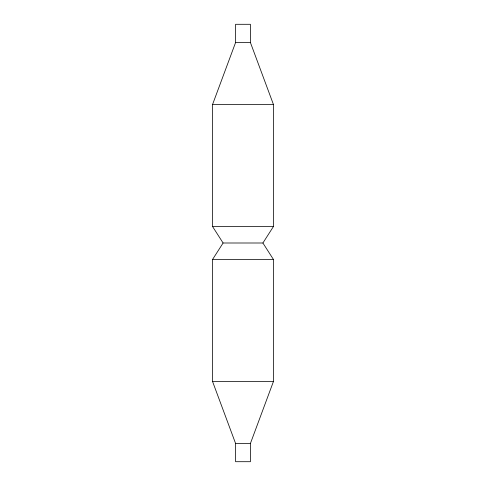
<?xml version="1.0" encoding="UTF-8"?>
<svg xmlns="http://www.w3.org/2000/svg" width="486" height="486" viewBox="0 0 486 486"><rect width="100%" height="100%" fill="white"/><g stroke="black" fill="none" stroke-linecap="round" stroke-linejoin="round"><path stroke-width="0.73" d="M223.098 243L212.564 226.537L212.564 104.484L235.589 42.525L235.589 24.3L250.412 24.3L250.412 42.525L273.436 104.484L273.436 226.537L262.902 243L223.098 243L212.564 259.463L212.564 381.516L235.589 443.475L235.589 461.7L250.412 461.7L250.412 443.475L273.436 381.516L273.436 259.463L262.902 243M235.589 42.525L250.412 42.525M212.564 104.484L273.436 104.484M212.564 226.537L273.436 226.537M212.564 259.463L273.436 259.463M212.564 381.516L273.436 381.516M235.589 443.475L250.412 443.475"/></g></svg>
